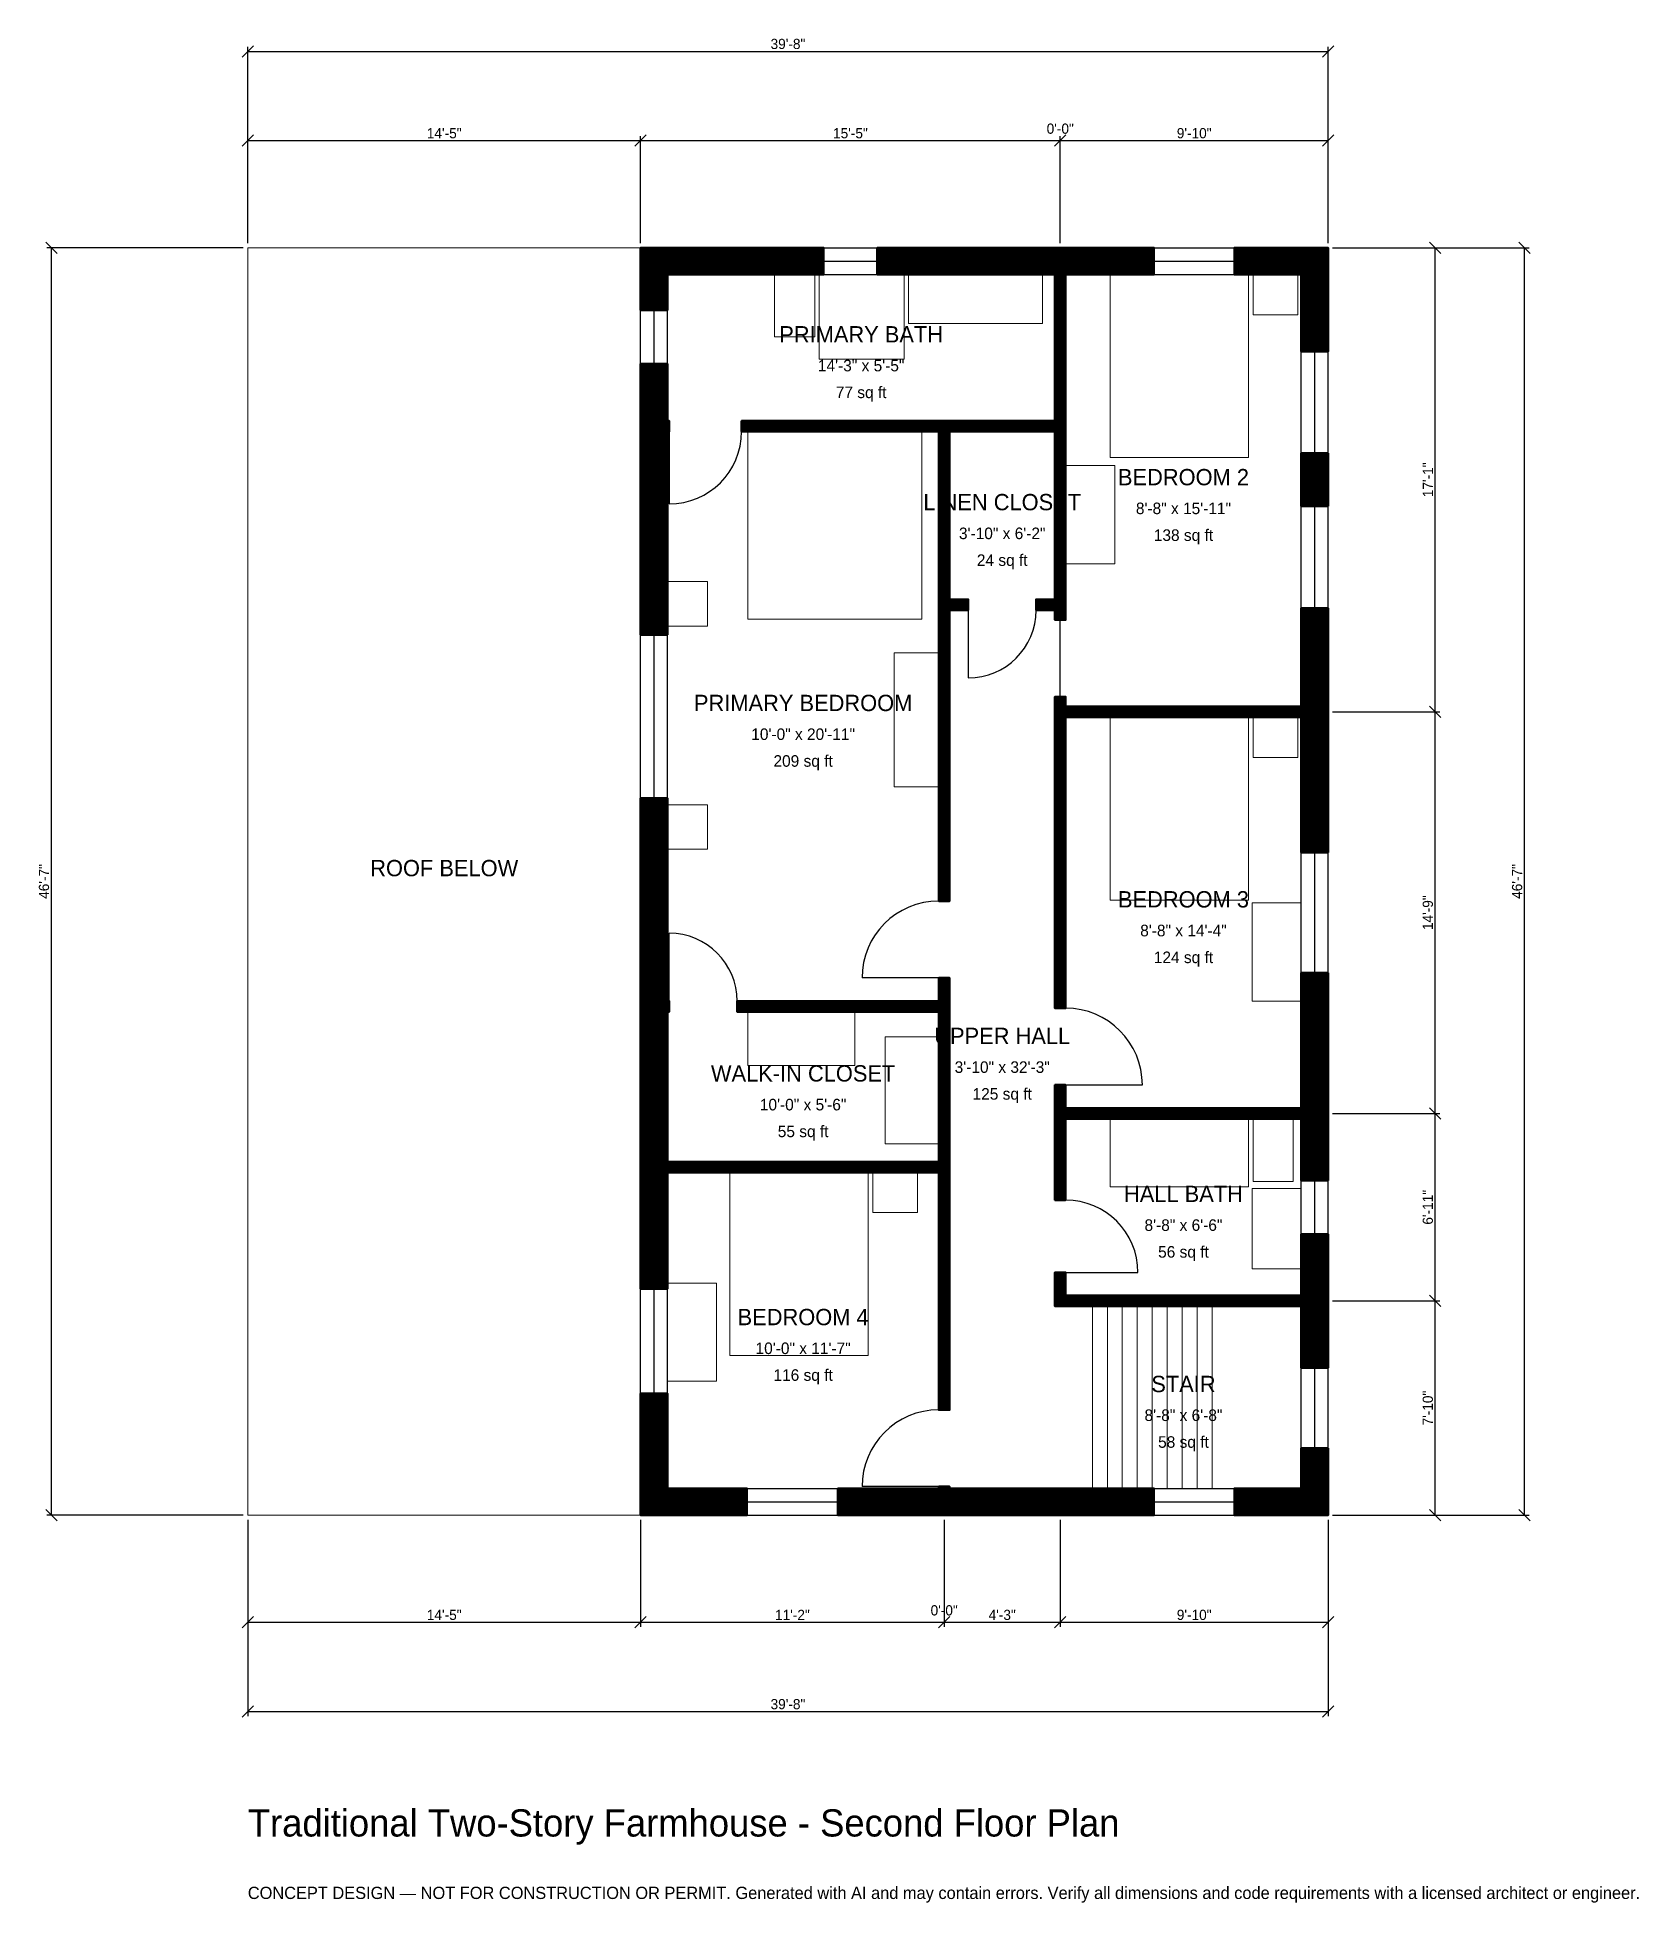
# Model space of a CAD drawing. Header units: inches. Extents: x -93 to 613, y -171 to 652.
import ezdxf
from ezdxf.enums import TextEntityAlignment as Align

# ---------------------------------------------------------------- set-up
doc = ezdxf.new("R2010")
doc.units = ezdxf.units.IN
doc.header["$MEASUREMENT"] = 0
doc.linetypes.add('DASHED', pattern=[0.6, 0.5, -0.1])
for name, color, linetype, lineweight in [('A-ANNO-DIMS', 1, 'Continuous', 13), ('A-ANNO-TEXT', 7, 'Continuous', 18), ('A-AREA-IDEN', 7, 'Continuous', 18), ('A-DOOR', 2, 'Continuous', 25), ('A-FLOR-FIXT', 9, 'Continuous', 13), ('A-FLOR-STRS', 3, 'Continuous', 18), ('A-FURN', 9, 'Continuous', 13), ('A-GLAZ', 4, 'Continuous', 25), ('A-SITE-PAVE', 8, 'Continuous', 13), ('A-WALL', 7, 'Continuous', 50), ('A-WALL-PATT', 8, 'Continuous', 13)]:
    doc.layers.add(name, color=color, linetype=linetype, lineweight=lineweight)
doc.dimstyles.new('PLAN', dxfattribs={"dimtxt": 4.5, "dimasz": 3, "dimexe": 2, "dimexo": 2, "dimgap": 1, "dimtad": 1, "dimdec": 0, "dimlunit": 4, "dimtsz": 2.5, "dimcen": 2.5, "dimclrd": 1, "dimclre": 1, "dimazin": 3, "dimtfac": 1, "dimtmove": 0, "dimatfit": 3})

msp = doc.modelspace()

# ---------------------------------------------------------------- hatches: boundary and pattern name
at = {"layer": 'A-WALL-PATT'}
h = msp.add_hatch(dxfattribs=at)
h.set_pattern_fill('ANSI31', color=8, scale=0.8)
h.paths.add_polyline_path([(309.4488, 0), (309.4488, 0), (304.7244, 0), (304.7244, 0), (301.1811, 0), (260.2362, 0), (260.2362, 11.811), (301.1811, 11.811), (304.7244, 11.811), (304.7244, 12.5984), (309.4488, 12.5984), (309.4488, 11.811), (312.9921, 11.811), (352.3622, 11.811), (364.1732, 11.811), (399.6063, 11.811), (399.6063, 0), (364.1732, 0), (352.3622, 0), (312.9921, 0), (309.4488, 0)])
h.paths.add_polyline_path([(185.0394, 0), (185.0394, 0), (173.2283, 0), (173.2283, 0), (173.2283, 0), (173.2283, 11.811), (173.2283, 11.811), (173.2283, 53.7402), (185.0394, 53.7402), (185.0394, 11.811), (220.0787, 11.811), (220.0787, 0), (185.0394, 0)])
h.paths.add_polyline_path([(173.2283, 147.6378), (173.2283, 151.1811), (173.2283, 151.1811), (173.2283, 155.9055), (173.2283, 155.9055), (173.2283, 159.4488), (173.2283, 218.5039), (173.2283, 222.0472), (173.2283, 222.0472), (173.2283, 226.7717), (173.2283, 226.7717), (173.2283, 230.315), (173.2283, 316.3386), (185.0394, 316.3386), (185.0394, 230.315), (185.0394, 226.7717), (185.8268, 226.7717), (185.8268, 222.0472), (185.0394, 222.0472), (185.0394, 218.5039), (185.0394, 159.4488), (185.0394, 155.9055), (304.7244, 155.9055), (304.7244, 222.0472), (215.748, 222.0472), (215.748, 226.7717), (304.7244, 226.7717), (304.7244, 237.0079), (309.4488, 237.0079), (309.4488, 226.7717), (309.4488, 222.0472), (309.4488, 155.9055), (309.4488, 151.1811), (309.4488, 46.4567), (304.7244, 46.4567), (304.7244, 151.1811), (185.0394, 151.1811), (185.0394, 147.6378), (185.0394, 99.8031), (173.2283, 99.8031), (173.2283, 147.6378)])
h.paths.add_polyline_path([(173.2283, 474.4094), (173.2283, 477.9528), (173.2283, 477.9528), (173.2283, 482.6772), (173.2283, 482.6772), (173.2283, 486.2205), (173.2283, 507.874), (185.0394, 507.874), (185.0394, 486.2205), (185.0394, 482.6772), (185.8268, 482.6772), (185.8268, 477.9528), (185.0394, 477.9528), (185.0394, 474.4094), (185.0394, 388.3858), (173.2283, 388.3858), (173.2283, 474.4094)])
h.paths.add_polyline_path([(173.2283, 547.2441), (173.2283, 547.2441), (173.2283, 559.0551), (173.2283, 559.0551), (173.2283, 559.0552), (185.0394, 559.0552), (185.0394, 559.0551), (253.937, 559.0551), (253.937, 547.2441), (185.0394, 547.2441), (185.0394, 531.4961), (173.2283, 531.4961), (173.2283, 547.2441)])
h.paths.add_polyline_path([(352.3622, 559.0551), (355.9055, 559.0551), (355.9055, 559.0552), (360.6299, 559.0552), (360.6299, 559.0551), (364.1732, 559.0551), (399.6063, 559.0551), (399.6063, 547.2441), (364.1732, 547.2441), (360.6299, 547.2441), (360.6299, 477.9528), (360.6299, 477.9528), (360.6299, 403.937), (360.6299, 399.2126), (360.6299, 394.8819), (355.9055, 394.8819), (355.9055, 399.2126), (347.6378, 399.2126), (347.6378, 403.937), (355.9055, 403.937), (355.9055, 477.9528), (309.4488, 477.9528), (309.4488, 403.937), (317.7165, 403.937), (317.7165, 399.2126), (309.4488, 399.2126), (309.4488, 270.8661), (304.7244, 270.8661), (304.7244, 399.2126), (304.7244, 399.2126), (304.7244, 403.937), (304.7244, 403.937), (304.7244, 477.9528), (304.7244, 477.9528), (217.7165, 477.9528), (217.7165, 482.6772), (304.7244, 482.6772), (304.7244, 482.6772), (309.4488, 482.6772), (355.9055, 482.6772), (355.9055, 482.6772), (355.9055, 547.2441), (352.3622, 547.2441), (277.5591, 547.2441), (277.5591, 559.0551), (352.3622, 559.0551)])
h.paths.add_polyline_path([(464.5669, 559.0551), (464.5669, 559.0552), (476.378, 559.0552), (476.378, 559.0551), (476.378, 559.0551), (476.378, 547.2441), (476.378, 547.2441), (476.378, 513.2546), (464.5669, 513.2546), (464.5669, 547.2441), (435.0394, 547.2441), (435.0394, 559.0551), (464.5669, 559.0551)])
h.paths.add_polyline_path([(476.378, 445.0131), (464.5669, 445.0131), (464.5669, 468.3727), (476.378, 468.3727), (476.378, 445.0131)])
h.paths.add_polyline_path([(476.378, 360.2362), (476.378, 356.6929), (476.378, 356.6929), (476.378, 351.9685), (476.378, 351.9685), (476.378, 348.4252), (476.378, 292.3228), (464.5669, 292.3228), (464.5669, 348.4252), (464.5669, 351.9685), (360.6299, 351.9685), (360.6299, 223.622), (355.9055, 223.622), (355.9055, 351.9685), (355.9055, 356.6929), (355.9055, 361.0236), (360.6299, 361.0236), (360.6299, 356.6929), (464.5669, 356.6929), (464.5669, 360.2362), (464.5669, 400.1312), (476.378, 400.1312), (476.378, 360.2362)])
h.paths.add_polyline_path([(476.378, 183.0709), (476.378, 179.5276), (476.378, 179.5276), (476.378, 174.8031), (476.378, 174.8031), (476.378, 171.2598), (476.378, 147.6378), (464.5669, 147.6378), (464.5669, 171.2598), (464.5669, 174.8031), (360.6299, 174.8031), (360.6299, 138.9764), (355.9055, 138.9764), (355.9055, 174.8031), (355.9055, 179.5276), (355.9055, 189.7638), (360.6299, 189.7638), (360.6299, 179.5276), (464.5669, 179.5276), (464.5669, 183.0709), (464.5669, 239.1732), (476.378, 239.1732), (476.378, 183.0709)])
h.paths.add_polyline_path([(476.378, 100.3937), (476.378, 96.8504), (476.378, 96.8504), (476.378, 92.126), (476.378, 92.126), (476.378, 88.5827), (476.378, 64.9606), (464.5669, 64.9606), (464.5669, 88.5827), (464.5669, 92.126), (360.6299, 92.126), (355.9055, 92.126), (355.9055, 96.8504), (355.9055, 107.0866), (360.6299, 107.0866), (360.6299, 96.8504), (464.5669, 96.8504), (464.5669, 100.3937), (464.5669, 124.0157), (476.378, 124.0157), (476.378, 100.3937)])
h.paths.add_polyline_path([(476.378, 11.811), (476.378, 11.811), (476.378, 0), (476.378, 0), (476.378, 0), (464.5669, 0), (464.5669, 0), (435.0394, 0), (435.0394, 11.811), (464.5669, 11.811), (464.5669, 29.5276), (476.378, 29.5276), (476.378, 11.811)])

# ---------------------------------------------------------------- linework, layer by layer
at = {"layer": 'A-DOOR'}
for p, q in [((185.8268, 477.9528), (185.8268, 446.063)), ((317.7165, 399.2126), (317.7165, 369.2913)), ((358.2677, 361.0236), (358.2677, 394.8819)), ((185.8268, 226.7717), (185.8268, 256.6929)), ((304.7244, 237.0079), (270.8661, 237.0079)), ((360.6299, 189.7638), (394.4882, 189.7638)), ((360.6299, 107.0866), (392.5197, 107.0866)), ((304.7244, 12.5984), (270.8661, 12.5984))]:
    msp.add_line(p, q, dxfattribs=at)
for centre, radius, start, end in [((185.8268, 477.9528), 31.8898, 270, 360), ((317.7165, 399.2126), 29.9213, 270, 360), ((304.7244, 237.0079), 33.8583, 90, 180), ((185.8268, 226.7717), 29.9213, 0, 90), ((360.6299, 189.7638), 33.8583, 0, 90), ((360.6299, 107.0866), 31.8898, 0, 90), ((304.7244, 12.5984), 33.8583, 90, 180)]:
    msp.add_arc(centre, radius, start, end, dxfattribs=at)
at = {"layer": 'A-FLOR-FIXT'}
for points in [[(232.2835, 519.685), (250, 519.685), (250, 547.2441), (232.2835, 547.2441)], [(251.9685, 509.8425), (289.3701, 509.8425), (289.3701, 547.2441), (251.9685, 547.2441)], [(291.3386, 525.5906), (350.3937, 525.5906), (350.3937, 547.2441), (291.3386, 547.2441)], [(380.315, 144.8819), (441.3386, 144.8819), (441.3386, 174.8031), (380.315, 174.8031)], [(443.3071, 147.2441), (461.0236, 147.2441), (461.0236, 174.8031), (443.3071, 174.8031)], [(442.9134, 108.6614), (464.5669, 108.6614), (464.5669, 144.0945), (442.9134, 144.0945)]]:
    msp.add_lwpolyline(points, close=True, dxfattribs=at)
at = {"layer": 'A-FLOR-STRS'}
for p, q in [((372.4409, 11.811), (372.4409, 92.126)), ((379.0354, 11.811), (379.0354, 92.126)), ((385.6299, 11.811), (385.6299, 92.126)), ((392.2244, 11.811), (392.2244, 92.126)), ((398.8189, 11.811), (398.8189, 92.126)), ((405.4134, 11.811), (405.4134, 92.126)), ((412.0079, 11.811), (412.0079, 92.126)), ((418.6024, 11.811), (418.6024, 92.126)), ((425.1968, 11.811), (425.1968, 92.126))]:
    msp.add_line(p, q, dxfattribs=at)
at = {"layer": 'A-FURN'}
for points in [[(380.315, 466.5354), (441.3386, 466.5354), (441.3386, 547.2441), (380.315, 547.2441)], [(443.3071, 529.5276), (462.9921, 529.5276), (462.9921, 547.2441), (443.3071, 547.2441)], [(220.4724, 395.2756), (297.2441, 395.2756), (297.2441, 477.9528), (220.4724, 477.9528)], [(360.6299, 419.685), (382.2835, 419.685), (382.2835, 462.9921), (360.6299, 462.9921)], [(185.0394, 392.126), (202.7559, 392.126), (202.7559, 411.811), (185.0394, 411.811)], [(285.0394, 321.2598), (304.7244, 321.2598), (304.7244, 380.315), (285.0394, 380.315)], [(380.315, 271.2598), (441.3386, 271.2598), (441.3386, 351.9685), (380.315, 351.9685)], [(443.3071, 334.252), (462.9921, 334.252), (462.9921, 351.9685), (443.3071, 351.9685)], [(185.0394, 293.7008), (202.7559, 293.7008), (202.7559, 313.3858), (185.0394, 313.3858)], [(442.9134, 226.7717), (464.5669, 226.7717), (464.5669, 270.0787), (442.9134, 270.0787)], [(220.4724, 198.4252), (267.7165, 198.4252), (267.7165, 222.0472), (220.4724, 222.0472)], [(281.1024, 163.7795), (304.7244, 163.7795), (304.7244, 211.0236), (281.1024, 211.0236)], [(212.5984, 70.4724), (273.622, 70.4724), (273.622, 151.1811), (212.5984, 151.1811)], [(275.5906, 133.4646), (295.2756, 133.4646), (295.2756, 151.1811), (275.5906, 151.1811)], [(185.0394, 59.0551), (206.6929, 59.0551), (206.6929, 102.3622), (185.0394, 102.3622)]]:
    msp.add_lwpolyline(points, close=True, dxfattribs=at)
at = {"layer": 'A-GLAZ'}
for p, q in [((253.937, 559.0551), (277.5591, 559.0551)), ((253.937, 553.1496), (277.5591, 553.1496)), ((399.6063, 559.0551), (435.0394, 559.0551)), ((399.6063, 553.1496), (435.0394, 553.1496)), ((253.937, 547.2441), (277.5591, 547.2441)), ((399.6063, 547.2441), (435.0394, 547.2441)), ((173.2283, 507.874), (173.2283, 531.4961)), ((179.1339, 507.874), (179.1339, 531.4961)), ((185.0394, 507.874), (185.0394, 531.4961)), ((464.5669, 468.3727), (464.5669, 513.2546)), ((470.4724, 468.3727), (470.4724, 513.2546)), ((476.378, 468.3727), (476.378, 513.2546)), ((464.5669, 400.1312), (464.5669, 445.0131)), ((470.4724, 400.1312), (470.4724, 445.0131)), ((476.378, 400.1312), (476.378, 445.0131)), ((173.2283, 316.3386), (173.2283, 388.3858)), ((179.1339, 316.3386), (179.1339, 388.3858)), ((185.0394, 316.3386), (185.0394, 388.3858)), ((464.5669, 239.1732), (464.5669, 292.3228)), ((470.4724, 239.1732), (470.4724, 292.3228)), ((476.378, 239.1732), (476.378, 292.3228)), ((464.5669, 124.0157), (464.5669, 147.6378)), ((470.4724, 124.0157), (470.4724, 147.6378)), ((476.378, 124.0157), (476.378, 147.6378)), ((173.2283, 53.7402), (173.2283, 99.8031)), ((179.1339, 53.7402), (179.1339, 99.8031)), ((185.0394, 53.7402), (185.0394, 99.8031)), ((464.5669, 29.5276), (464.5669, 64.9606)), ((470.4724, 29.5276), (470.4724, 64.9606)), ((476.378, 29.5276), (476.378, 64.9606)), ((220.0787, 11.811), (260.2362, 11.811)), ((399.6063, 11.811), (435.0394, 11.811)), ((220.0787, 5.9055), (260.2362, 5.9055)), ((220.0787, 0), (260.2362, 0)), ((399.6063, 5.9055), (435.0394, 5.9055)), ((399.6063, 0), (435.0394, 0))]:
    msp.add_line(p, q, dxfattribs=at)
at = {"layer": 'A-SITE-PAVE', "linetype": 'DASHED'}
msp.add_lwpolyline([(0, 0), (173.2283, 0), (173.2283, 559.0551), (0, 559.0551)], close=True, dxfattribs=at)
at = {"layer": 'A-WALL'}
for points in [[(173.2283, 547.2441), (173.2283, 547.2441), (173.2283, 559.0551), (173.2283, 559.0551), (173.2283, 559.0552), (185.0394, 559.0552), (185.0394, 559.0551), (253.937, 559.0551), (253.937, 547.2441), (185.0394, 547.2441), (185.0394, 531.4961), (173.2283, 531.4961), (173.2283, 547.2441)], [(352.3622, 559.0551), (355.9055, 559.0551), (355.9055, 559.0552), (360.6299, 559.0552), (360.6299, 559.0551), (364.1732, 559.0551), (399.6063, 559.0551), (399.6063, 547.2441), (364.1732, 547.2441), (360.6299, 547.2441), (360.6299, 477.9528), (360.6299, 477.9528), (360.6299, 403.937), (360.6299, 399.2126), (360.6299, 394.8819), (355.9055, 394.8819), (355.9055, 399.2126), (347.6378, 399.2126), (347.6378, 403.937), (355.9055, 403.937), (355.9055, 477.9528), (309.4488, 477.9528), (309.4488, 403.937), (317.7165, 403.937), (317.7165, 399.2126), (309.4488, 399.2126), (309.4488, 270.8661), (304.7244, 270.8661), (304.7244, 399.2126), (304.7244, 399.2126), (304.7244, 403.937), (304.7244, 403.937), (304.7244, 477.9528), (304.7244, 477.9528), (217.7165, 477.9528), (217.7165, 482.6772), (304.7244, 482.6772), (304.7244, 482.6772), (309.4488, 482.6772), (355.9055, 482.6772), (355.9055, 482.6772), (355.9055, 547.2441), (352.3622, 547.2441), (277.5591, 547.2441), (277.5591, 559.0551), (352.3622, 559.0551)], [(464.5669, 559.0551), (464.5669, 559.0552), (476.378, 559.0552), (476.378, 559.0551), (476.378, 559.0551), (476.378, 547.2441), (476.378, 547.2441), (476.378, 513.2546), (464.5669, 513.2546), (464.5669, 547.2441), (435.0394, 547.2441), (435.0394, 559.0551), (464.5669, 559.0551)], [(173.2283, 474.4094), (173.2283, 477.9528), (173.2283, 477.9528), (173.2283, 482.6772), (173.2283, 482.6772), (173.2283, 486.2205), (173.2283, 507.874), (185.0394, 507.874), (185.0394, 486.2205), (185.0394, 482.6772), (185.8268, 482.6772), (185.8268, 477.9528), (185.0394, 477.9528), (185.0394, 474.4094), (185.0394, 388.3858), (173.2283, 388.3858), (173.2283, 474.4094)], [(476.378, 445.0131), (464.5669, 445.0131), (464.5669, 468.3727), (476.378, 468.3727), (476.378, 445.0131)], [(476.378, 360.2362), (476.378, 356.6929), (476.378, 356.6929), (476.378, 351.9685), (476.378, 351.9685), (476.378, 348.4252), (476.378, 292.3228), (464.5669, 292.3228), (464.5669, 348.4252), (464.5669, 351.9685), (360.6299, 351.9685), (360.6299, 223.622), (355.9055, 223.622), (355.9055, 351.9685), (355.9055, 356.6929), (355.9055, 361.0236), (360.6299, 361.0236), (360.6299, 356.6929), (464.5669, 356.6929), (464.5669, 360.2362), (464.5669, 400.1312), (476.378, 400.1312), (476.378, 360.2362)], [(173.2283, 147.6378), (173.2283, 151.1811), (173.2283, 151.1811), (173.2283, 155.9055), (173.2283, 155.9055), (173.2283, 159.4488), (173.2283, 218.5039), (173.2283, 222.0472), (173.2283, 222.0472), (173.2283, 226.7717), (173.2283, 226.7717), (173.2283, 230.315), (173.2283, 316.3386), (185.0394, 316.3386), (185.0394, 230.315), (185.0394, 226.7717), (185.8268, 226.7717), (185.8268, 222.0472), (185.0394, 222.0472), (185.0394, 218.5039), (185.0394, 159.4488), (185.0394, 155.9055), (304.7244, 155.9055), (304.7244, 222.0472), (215.748, 222.0472), (215.748, 226.7717), (304.7244, 226.7717), (304.7244, 237.0079), (309.4488, 237.0079), (309.4488, 226.7717), (309.4488, 222.0472), (309.4488, 155.9055), (309.4488, 151.1811), (309.4488, 46.4567), (304.7244, 46.4567), (304.7244, 151.1811), (185.0394, 151.1811), (185.0394, 147.6378), (185.0394, 99.8031), (173.2283, 99.8031), (173.2283, 147.6378)], [(476.378, 183.0709), (476.378, 179.5276), (476.378, 179.5276), (476.378, 174.8031), (476.378, 174.8031), (476.378, 171.2598), (476.378, 147.6378), (464.5669, 147.6378), (464.5669, 171.2598), (464.5669, 174.8031), (360.6299, 174.8031), (360.6299, 138.9764), (355.9055, 138.9764), (355.9055, 174.8031), (355.9055, 179.5276), (355.9055, 189.7638), (360.6299, 189.7638), (360.6299, 179.5276), (464.5669, 179.5276), (464.5669, 183.0709), (464.5669, 239.1732), (476.378, 239.1732), (476.378, 183.0709)], [(476.378, 100.3937), (476.378, 96.8504), (476.378, 96.8504), (476.378, 92.126), (476.378, 92.126), (476.378, 88.5827), (476.378, 64.9606), (464.5669, 64.9606), (464.5669, 88.5827), (464.5669, 92.126), (360.6299, 92.126), (355.9055, 92.126), (355.9055, 96.8504), (355.9055, 107.0866), (360.6299, 107.0866), (360.6299, 96.8504), (464.5669, 96.8504), (464.5669, 100.3937), (464.5669, 124.0157), (476.378, 124.0157), (476.378, 100.3937)], [(185.0394, 0), (185.0394, 0), (173.2283, 0), (173.2283, 0), (173.2283, 0), (173.2283, 11.811), (173.2283, 11.811), (173.2283, 53.7402), (185.0394, 53.7402), (185.0394, 11.811), (220.0787, 11.811), (220.0787, 0), (185.0394, 0)], [(476.378, 11.811), (476.378, 11.811), (476.378, 0), (476.378, 0), (476.378, 0), (464.5669, 0), (464.5669, 0), (435.0394, 0), (435.0394, 11.811), (464.5669, 11.811), (464.5669, 29.5276), (476.378, 29.5276), (476.378, 11.811)], [(309.4488, 0), (309.4488, 0), (304.7244, 0), (304.7244, 0), (301.1811, 0), (260.2362, 0), (260.2362, 11.811), (301.1811, 11.811), (304.7244, 11.811), (304.7244, 12.5984), (309.4488, 12.5984), (309.4488, 11.811), (312.9921, 11.811), (352.3622, 11.811), (364.1732, 11.811), (399.6063, 11.811), (399.6063, 0), (364.1732, 0), (352.3622, 0), (312.9921, 0), (309.4488, 0)]]:
    msp.add_lwpolyline(points, close=True, dxfattribs=at)

# ---------------------------------------------------------------- texts
at = {"layer": 'A-ANNO-TEXT'}
for s, height, p in [('Traditional Two-Story Farmhouse - Second Floor Plan', 12, (0, -141.7323)), ('CONCEPT DESIGN — NOT FOR CONSTRUCTION OR PERMIT. Generated with AI and may contain errors. Verify all dimensions and code requirements with a licensed architect or engineer.', 5.4, (0, -169.2913))]:
    msp.add_text(s, height=height, dxfattribs=at).set_placement(p)
at = {"layer": 'A-AREA-IDEN'}
for s, height, p in [('PRIMARY BATH', 7.2, (270.4724, 520.8661)), ('14\'-3" x 5\'-5"', 5.1, (270.4724, 507.0866)), ('77 sq ft', 5.1, (270.4724, 495.2756)), ('BEDROOM 2', 7.2, (412.5984, 457.874)), ('LINEN CLOSET', 7.2, (332.6772, 446.8504)), ('8\'-8" x 15\'-11"', 5.1, (412.5984, 444.0945)), ('3\'-10" x 6\'-2"', 5.1, (332.6772, 433.0709)), ('138 sq ft', 5.1, (412.5984, 432.2835)), ('24 sq ft', 5.1, (332.6772, 421.2598)), ('PRIMARY BEDROOM', 7.2, (244.8819, 358.2677)), ('10\'-0" x 20\'-11"', 5.1, (244.8819, 344.4882)), ('209 sq ft', 5.1, (244.8819, 332.6772)), ('ROOF BELOW', 7.2, (86.6142, 285.4331)), ('BEDROOM 3', 7.2, (412.5984, 271.6535)), ('8\'-8" x 14\'-4"', 5.1, (412.5984, 257.874)), ('124 sq ft', 5.1, (412.5984, 246.063)), ('UPPER HALL', 7.2, (332.6772, 211.4173)), ('WALK-IN CLOSET', 7.2, (244.8819, 194.8819)), ('3\'-10" x 32\'-3"', 5.1, (332.6772, 197.6378)), ('10\'-0" x 5\'-6"', 5.1, (244.8819, 181.1024)), ('125 sq ft', 5.1, (332.6772, 185.8268)), ('55 sq ft', 5.1, (244.8819, 169.2913)), ('HALL BATH', 7.2, (412.5984, 141.7323)), ('8\'-8" x 6\'-6"', 5.1, (412.5984, 127.9528)), ('56 sq ft', 5.1, (412.5984, 116.1417)), ('BEDROOM 4', 7.2, (244.8819, 87.4016)), ('10\'-0" x 11\'-7"', 5.1, (244.8819, 73.622)), ('116 sq ft', 5.1, (244.8819, 61.811)), ('STAIR', 7.2, (412.5984, 57.874)), ('8\'-8" x 6\'-8"', 5.1, (412.5984, 44.0945)), ('58 sq ft', 5.1, (412.5984, 32.2835))]:
    msp.add_text(s, height=height, dxfattribs=at).set_placement(p, align=Align.MIDDLE_CENTER)

# ---------------------------------------------------------------- dimensions: what is measured, and where the dimension line sits
at = {"layer": 'A-ANNO-DIMS'}
for base, p1, p2, text in [((0, 645.6693), (0, 559.0551), (476.378, 559.0551), '39\'-8"'), ((0, 606.2992), (0, 559.0551), (173.2283, 559.0551), '14\'-5"'), ((173.2283, 606.2992), (173.2283, 559.0551), (358.2677, 559.0551), '15\'-5"'), ((358.2677, 606.2992), (358.2677, 559.0551), (358.2677, 559.0551), '0\'-0"'), ((358.2677, 606.2992), (358.2677, 559.0551), (476.378, 559.0551), '9\'-10"'), ((0, -47.2441), (0, 0), (173.2283, 0), '14\'-5"'), ((0, -86.6142), (0, 0), (476.378, 0), '39\'-8"'), ((173.2283, -47.2441), (173.2283, 0), (307.0866, 0), '11\'-2"'), ((307.0866, -47.2441), (307.0866, 0), (307.0866, 0), '0\'-0"'), ((307.0866, -47.2441), (307.0866, 0), (358.2677, 0), '4\'-3"'), ((358.2677, -47.2441), (358.2677, 0), (476.378, 0), '9\'-10"')]:
    msp.add_linear_dim(base=base, p1=p1, p2=p2, text=text, dimstyle='PLAN', dxfattribs=at).render()
for base, p1, p2, text in [((-86.6142, 0), (0, 0), (0, 559.0551), '46\'-7"'), ((523.622, 354.3307), (476.378, 354.3307), (476.378, 559.0551), '17\'-1"'), ((562.9921, 0), (476.378, 0), (476.378, 559.0551), '46\'-7"'), ((523.622, 177.1654), (476.378, 177.1654), (476.378, 354.3307), '14\'-9"'), ((523.622, 94.4882), (476.378, 94.4882), (476.378, 177.1654), '6\'-11"'), ((523.622, 0), (476.378, 0), (476.378, 94.4882), '7\'-10"')]:
    msp.add_linear_dim(base=base, p1=p1, p2=p2, angle=90, text=text, dimstyle='PLAN', dxfattribs=at).render()

doc.saveas('drawing.dxf')
